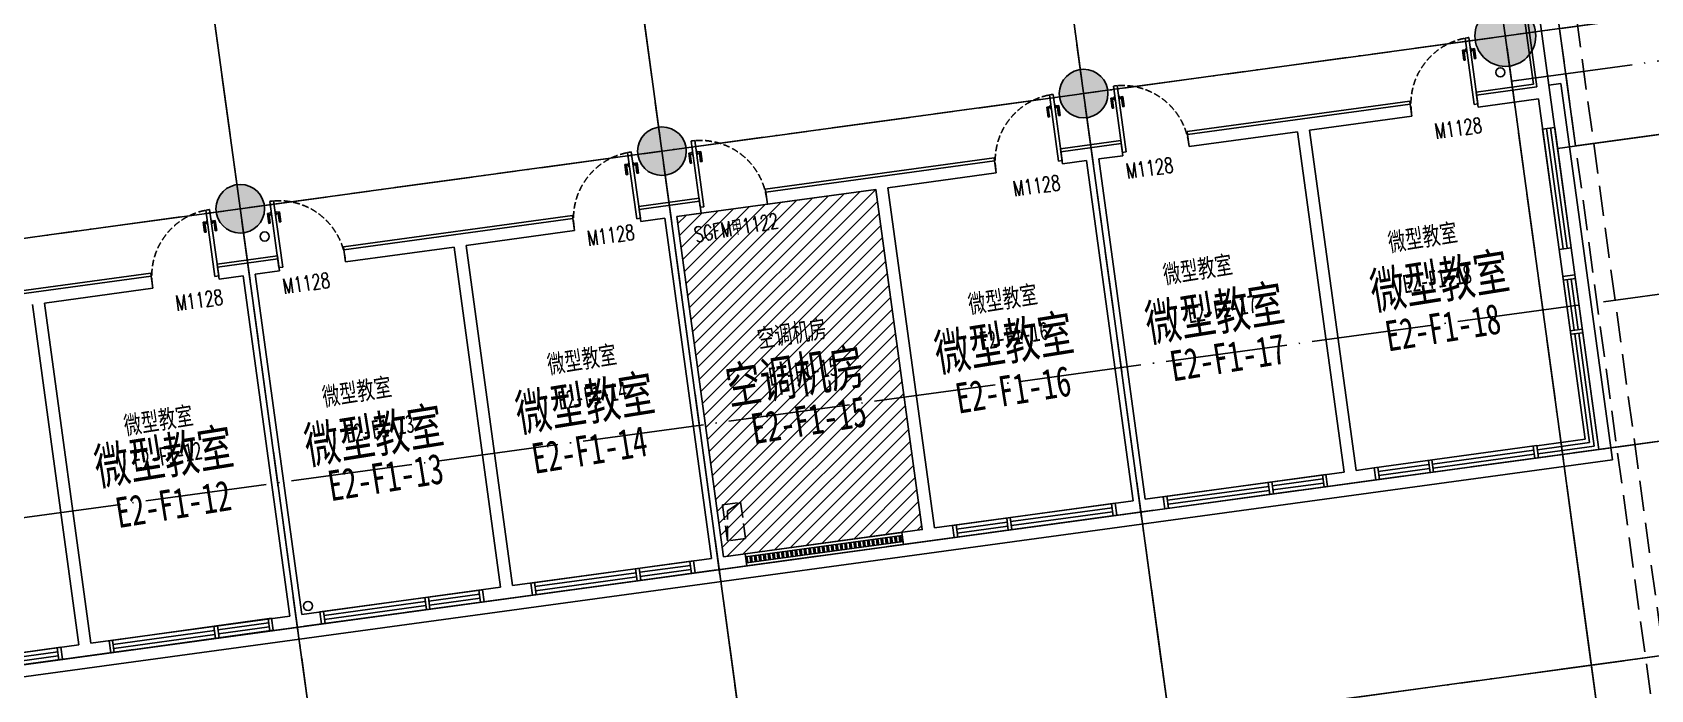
# Model space of a CAD drawing. Header units: millimetres. Extents: x 347599 to 1495443, y -100002 to 152717.
# Drawn here: x 1379828 to 1406442, y 120326 to 131142 of the extents above; entities that cross this region are included whole.
import ezdxf
from ezdxf.enums import TextEntityAlignment as Align

# ---------------------------------------------------------------- set-up
doc = ezdxf.new("R2010")
doc.units = ezdxf.units.MM
doc.header["$LTSCALE"] = 1000
doc.header["$PDMODE"] = 1
for name, pattern in [('DASH', [0.35, 0.25, -0.1]), ('E-RG-1F$0$$0$DOTE', [2.42, 2, -0.2, 0.02, -0.2]), ('XRE2$0$HIDDEN', [0.375, 0.25, -0.125]), ('管井留洞1F$0$DASH', [0.35, 0.25, -0.1])]:
    doc.linetypes.add(name, pattern=pattern)
doc.layers.get('0').update_dxf_attribs({"linetype": 'CONTINUOUS'})
doc.layers.get('Defpoints').update_dxf_attribs({"linetype": 'CONTINUOUS'})
for name, color, linetype in [('A-------', 18, 'CONTINUOUS'), ('A-SYMB-DOOR', 13, 'CONTINUOUS'), ('A-SYMB-DOOR1', 4, 'CONTINUOUS'), ('A-设备', 253, 'CONTINUOUS'), ('A—墙体', 7, 'CONTINUOUS'), ('A—楼梯、电梯、栏杆', 50, 'CONTINUOUS'), ('A—设备管丼、主管符号', 50, 'CONTINUOUS'), ('A—轴线、尺寸', 1, 'CONTINUOUS'), ('A—门窗', 135, 'CONTINUOUS'), ('E-RG-1F$0$A-SYMB', 4, 'CONTINUOUS'), ('E2-RI-1F$0$A-DETL-MBND', 5, 'CONTINUOUS'), ('E2-RI-1F$0$A-ROOF-DRAN', 175, 'CONTINUOUS'), ('E2-RI-1F$0$A-WALL', 7, 'CONTINUOUS'), ('gps-雨水立管1', 1, 'CONTINUOUS'), ('I—平面—文字', 40, 'CONTINUOUS'), ('I—平面—文字（放大1：100）', 40, 'XRE2$0$HIDDEN'), ('I—平面—装饰面层线', 192, 'CONTINUOUS'), ('I—平面—踏步', 80, 'CONTINUOUS'), ('I—平面—门', 22, 'CONTINUOUS'), ('轴线100', 1, 'CONTINUOUS')]:
    doc.layers.add(name, color=color, linetype=linetype)
doc.layers.add('E2-RI-1F$0$$0$A-GLAZ', color=6, linetype='CONTINUOUS', lineweight=9)
doc.styles.add('ARIAL', font='simhei.ttf', dxfattribs={"width": 0.9})
doc.styles.add('ECADI-TXT', font='simplex.shx', dxfattribs={"bigfont": 'hztxt.shx'})
doc.styles.add('XD2008', font='simhei.ttf', dxfattribs={"width": 0.7})
doc.dimstyles.new('200', dxfattribs={"dimscale": 200, "dimtxt": 2.5, "dimasz": 2, "dimexe": 1, "dimexo": 1, "dimgap": 0.8, "dimtad": 1, "dimdec": 0, "dimdsep": 46, "dimtxsty": 'ARIAL', "dimblk1": 'ARCHTICK', "dimblk2": 'ARCHTICK', "dimsah": 1, "dimcen": -0.9, "dimdle": 1, "dimclrd": 256, "dimclre": 256, "dimclrt": 40, "dimaunit": 1, "dimadec": 0, "dimazin": 0, "dimtfac": 0.35, "dimtdec": 0, "dimtix": 1, "dimtmove": 2, "dimatfit": 3, "dimldrblk": 'ARCHTICK', "dimfxl": 0, "dimtvp": 0.8, "dimtolj": 1, "dimtzin": 0, "dimarcsym": 0})
doc.dimstyles.new('副本 100', dxfattribs={"dimscale": 100, "dimtxt": 2.5, "dimasz": 2, "dimexe": 1, "dimexo": 1, "dimgap": 0.8, "dimtad": 1, "dimdec": 0, "dimdsep": 46, "dimtxsty": 'ARIAL', "dimblk1": 'ARCHTICK', "dimblk2": 'ARCHTICK', "dimsah": 1, "dimcen": -0.9, "dimdle": 1, "dimclrd": 256, "dimclre": 256, "dimclrt": 40, "dimaunit": 1, "dimadec": 0, "dimazin": 0, "dimtfac": 0.35, "dimtdec": 0, "dimtix": 1, "dimtmove": 2, "dimatfit": 3, "dimldrblk": 'ARCHTICK', "dimfxl": 0, "dimtvp": 0.8, "dimtolj": 1, "dimtzin": 0, "dimarcsym": 0})

# ---------------------------------------------------------------- blocks, each defined once
blk = doc.blocks.new('E2-RI-1F$0$DOOR1000')
at = {"layer": 'I—平面—门'}
for p, q in [((0, 1000), (56, 1000)), ((0, 0), (0, 1000)), ((56, 0), (56, 1000)), ((-62, 826), (-40, 804)), ((-62, 826), (-62, 674)), ((-8, 826), (-62, 826)), ((-40, 804), (-40, 674)), ((-8, 804), (-40, 804)), ((-8, 845), (-8, 784)), ((1, 845), (-8, 845)), ((1, 784), (-8, 784)), ((56, 845), (65, 845)), ((56, 784), (65, 784)), ((65, 845), (65, 784)), ((65, 826), (120, 826)), ((65, 804), (98, 804)), ((120, 826), (98, 804)), ((98, 804), (98, 674)), ((120, 826), (120, 674)), ((-40, 674), (-62, 674)), ((98, 674), (120, 674)), ((0, 0), (56, 0))]:
    blk.add_line(p, q, dxfattribs=at)
at = {"layer": 'I—平面—门', "color": 8, "linetype": 'DASH', "ltscale": 0.4}
blk.add_arc((0, 0), 1000, 0, 90, dxfattribs=at)
blk = doc.blocks.new('E2-RI-1F$0$窗2')
at = {"layer": 'A—门窗'}
for p, q in [((10775124, -7633207), (10772424, -7633207)), ((10772484, -7633407), (10772484, -7633207)), ((10774164, -7633274), (10772484, -7633274)), ((10774164, -7633341), (10772484, -7633341)), ((10774164, -7633407), (10774164, -7633207)), ((10774224, -7633407), (10774224, -7633207)), ((10775064, -7633274), (10774224, -7633274)), ((10775064, -7633341), (10774224, -7633341)), ((10775064, -7633407), (10775064, -7633207)), ((10775124, -7633407), (10772424, -7633407))]:
    blk.add_line(p, q, dxfattribs=at)
at = {"layer": 'E2-RI-1F$0$A-WALL'}
for p, q in [((10772424, -7633407), (10772424, -7633207)), ((10775124, -7633407), (10775124, -7633207))]:
    blk.add_line(p, q, dxfattribs=at)
blk = doc.blocks.new('E2-RI-1F$0$A$C742E5365')
at = {"layer": 'A—门窗', "linetype": 'Continuous'}
h = blk.add_hatch(dxfattribs=at)
h.set_pattern_fill('ANSI32', color=256, scale=200, angle=217.2167, style=0)
h.set_pattern_definition([(90, (10821023.91, -7633407.14), (-75, 1e-14), []), (90, (10821048.91, -7633382.14), (-75, 1e-14), [])])
h.paths.add_polyline_path([(-460, -50), (-3060, -50), (-3060, -150), (-460, -150)])
at = {"layer": 'A—门窗'}
for p, q in [((-3060, 0), (-460, 0)), ((-3060, -200), (-3060, 0)), ((-460, -200), (-460, 0)), ((-3060, -50), (-460, -50)), ((-460, -150), (-3060, -150)), ((-460, -200), (-3060, -200))]:
    blk.add_line(p, q, dxfattribs=at)
blk = doc.blocks.new('E2-RI-1F$0$AQE')
at = {"layer": 'gps-雨水立管1', "color": 1}
for centre in [(11767962, -6089364), (11747639, -6092065)]:
    blk.add_circle(centre, 75, dxfattribs=at)
blk = doc.blocks.new('_ArchTick')
at = {"color": 0, "linetype": 'ByBlock', "const_width": 0.4}
blk.add_lwpolyline([(-0.5, -0.5), (0.5, 0.5)], dxfattribs=at)
blk = doc.blocks.new('*D245')
at = {"layer": 'A—轴线、尺寸', "linetype": 'ByBlock', "lineweight": -2}
for p, q in [((1311465, 135035), (1415893, 149309)), ((1416467, 143634), (1415668, 149480)), ((1312544, 128617), (1311636, 135260))]:
    blk.add_line(p, q, dxfattribs=at)
at = {"layer": 'Defpoints', "color": 0, "linetype": 'ByBlock'}
for p in [(1415695, 149282), (1416494, 143435), (1312571, 128419, 0)]:
    blk.add_point(p, dxfattribs=at)
at = {"layer": 'A—轴线、尺寸', "linetype": 'ByBlock', "lineweight": -2, "xscale": 400, "yscale": 400, "zscale": 400}
for p, rotation in [((1415695, 149282), 7.783339566187075), ((1311663, 135062), 187.7833395661871)]:
    blk.add_blockref('_ArchTick', p, dxfattribs=dict(at, rotation=rotation))
at = {"layer": 'A—轴线、尺寸', "color": 40, "linetype": 'ByBlock', "insert": (1363623, 142581), "char_height": 500, "attachment_point": 5, "rotation": 7.7833, "style": 'ARIAL'}
blk.add_mtext('\\A1;105000', dxfattribs=at)
blk = doc.blocks.new('*D301')
at = {"layer": 'A—轴线、尺寸', "linetype": 'ByBlock', "lineweight": -2}
for p, q in [((1405180, 122833), (1405857, 117879)), ((1398245, 121885), (1398922, 116931)), ((1398697, 117103), (1406028, 118105))]:
    blk.add_line(p, q, dxfattribs=at)
at = {"layer": 'Defpoints', "color": 0, "linetype": 'ByBlock'}
for p in [(1405153, 123032), (1398218, 122084), (1405830, 118078)]:
    blk.add_point(p, dxfattribs=at)
at = {"layer": 'A—轴线、尺寸', "linetype": 'ByBlock', "lineweight": -2, "xscale": 400, "yscale": 400, "zscale": 400}
for p, rotation in [((1405830, 118078), 7.783339566187075), ((1398895, 117130), 187.7833395661871)]:
    blk.add_blockref('_ArchTick', p, dxfattribs=dict(at, rotation=rotation))
at = {"layer": 'A—轴线、尺寸', "color": 40, "linetype": 'ByBlock', "insert": (1402307, 118013), "char_height": 500, "attachment_point": 5, "rotation": 7.7833, "style": 'ARIAL'}
blk.add_mtext('\\A1;7000', dxfattribs=at)
blk = doc.blocks.new('*D302')
at = {"layer": 'A—轴线、尺寸', "linetype": 'ByBlock', "lineweight": -2}
for p, q in [((1412117, 123775), (1412792, 118834)), ((1405180, 122833), (1405856, 117886)), ((1405631, 118057), (1412963, 119059))]:
    blk.add_line(p, q, dxfattribs=at)
at = {"layer": 'Defpoints', "color": 0, "linetype": 'ByBlock'}
for p in [(1412090, 123973), (1405153, 123032), (1412765, 119032)]:
    blk.add_point(p, dxfattribs=at)
at = {"layer": 'A—轴线、尺寸', "linetype": 'ByBlock', "lineweight": -2, "xscale": 400, "yscale": 400, "zscale": 400}
for p, rotation in [((1412765, 119032), 7.783339566187075), ((1405829, 118084), 187.7833395661871)]:
    blk.add_blockref('_ArchTick', p, dxfattribs=dict(at, rotation=rotation))
at = {"layer": 'A—轴线、尺寸', "color": 40, "linetype": 'ByBlock', "insert": (1409241, 118967), "char_height": 500, "attachment_point": 5, "rotation": 7.7833, "style": 'ARIAL'}
blk.add_mtext('\\A1;7000', dxfattribs=at)
blk = doc.blocks.new('*D303')
at = {"layer": 'A—轴线、尺寸', "linetype": 'ByBlock', "lineweight": -2}
for p, q in [((1398245, 121885), (1398922, 116931)), ((1391309, 120937), (1391986, 115983)), ((1391761, 116155), (1399093, 117157))]:
    blk.add_line(p, q, dxfattribs=at)
at = {"layer": 'Defpoints', "color": 0, "linetype": 'ByBlock'}
for p in [(1398218, 122084), (1391282, 121136), (1398895, 117130)]:
    blk.add_point(p, dxfattribs=at)
at = {"layer": 'A—轴线、尺寸', "linetype": 'ByBlock', "lineweight": -2, "xscale": 400, "yscale": 400, "zscale": 400}
for p, rotation in [((1398895, 117130), 7.783339566187075), ((1391959, 116182), 187.7833395661871)]:
    blk.add_blockref('_ArchTick', p, dxfattribs=dict(at, rotation=rotation))
at = {"layer": 'A—轴线、尺寸', "color": 40, "linetype": 'ByBlock', "insert": (1395371, 117065), "char_height": 500, "attachment_point": 5, "rotation": 7.7833, "style": 'ARIAL'}
blk.add_mtext('\\A1;7000', dxfattribs=at)
blk = doc.blocks.new('*D304')
at = {"layer": 'A—轴线、尺寸', "linetype": 'ByBlock', "lineweight": -2}
for p, q in [((1412136, 123634), (1412928, 117837)), ((1343348, 108528), (1413099, 118062)), ((1342781, 114154), (1343573, 108357))]:
    blk.add_line(p, q, dxfattribs=at)
at = {"layer": 'Defpoints', "color": 0, "linetype": 'ByBlock'}
for p in [(1412109, 123832), (1412901, 118035), (1342754, 114352)]:
    blk.add_point(p, dxfattribs=at)
at = {"layer": 'A—轴线、尺寸', "linetype": 'ByBlock', "lineweight": -2, "xscale": 400, "yscale": 400, "zscale": 400}
for p, rotation in [((1412901, 118035), 7.783339566187075), ((1343546, 108555), 187.7833395661871)]:
    blk.add_blockref('_ArchTick', p, dxfattribs=dict(at, rotation=rotation))
at = {"layer": 'A—轴线、尺寸', "color": 40, "linetype": 'ByBlock', "insert": (1378168, 113704), "char_height": 500, "attachment_point": 5, "rotation": 7.7833, "style": 'ARIAL'}
blk.add_mtext('\\A1;70000', dxfattribs=at)
blk = doc.blocks.new('*D306')
at = {"layer": 'A—轴线、尺寸', "linetype": 'ByBlock', "lineweight": -2}
for p, q in [((1391309, 120937), (1391986, 115983)), ((1384374, 119989), (1385051, 115035)), ((1384826, 115207), (1392157, 116209))]:
    blk.add_line(p, q, dxfattribs=at)
at = {"layer": 'Defpoints', "color": 0, "linetype": 'ByBlock'}
for p in [(1391282, 121136), (1384347, 120188), (1391959, 116182)]:
    blk.add_point(p, dxfattribs=at)
at = {"layer": 'A—轴线、尺寸', "linetype": 'ByBlock', "lineweight": -2, "xscale": 400, "yscale": 400, "zscale": 400}
for p, rotation in [((1391959, 116182), 7.783339566187075), ((1385024, 115234), 187.7833395661871)]:
    blk.add_blockref('_ArchTick', p, dxfattribs=dict(at, rotation=rotation))
at = {"layer": 'A—轴线、尺寸', "color": 40, "linetype": 'ByBlock', "insert": (1388436, 116117), "char_height": 500, "attachment_point": 5, "rotation": 7.7833, "style": 'ARIAL'}
blk.add_mtext('\\A1;7000', dxfattribs=at)
blk = doc.blocks.new('E-RG-1F$0$十字坐标点')
at = {"layer": 'E-RG-1F$0$A-SYMB'}
for points in [[(-98, 284), (98, -284)], [(-284, -98), (284, 98)]]:
    blk.add_lwpolyline(points, dxfattribs=at)
blk = doc.blocks.new('ECADI-TAG-DOOR')
blk = doc.blocks.new('*D510')
at = {"layer": 'Defpoints', "color": 0, "linetype": 'Continuous'}
for p in [(1412145, 131431), (1413270, 125328), (1404454, 124123)]:
    blk.add_point(p, dxfattribs=at)
at = {"layer": '轴线100', "linetype": 'Continuous', "lineweight": -2}
for p, q in [((1412244, 131445), (1412529, 131484)), ((1412417, 131569), (1413284, 125229)), ((1404553, 124136), (1413369, 125341))]:
    blk.add_line(p, q, dxfattribs=at)
at = {"layer": '轴线100', "linetype": 'Continuous', "lineweight": -2, "xscale": 200, "yscale": 200, "zscale": 200}
for p, rotation in [((1412430, 131470), 97.78333952134871), ((1413270, 125328), 277.7833395213487)]:
    blk.add_blockref('_ArchTick', p, dxfattribs=dict(at, rotation=rotation))
at = {"layer": '轴线100', "color": 40, "linetype": 'Continuous', "insert": (1413080, 128431), "char_height": 300, "attachment_point": 5, "rotation": 277.7833, "style": 'ARIAL'}
blk.add_mtext('\\A1;6200', dxfattribs=at)
blk = doc.blocks.new('*D511')
at = {"layer": 'Defpoints', "color": 0, "linetype": 'Continuous'}
for p in [(1410669, 141828), (1414735, 121996), (1404873, 120648)]:
    blk.add_point(p, dxfattribs=at)
at = {"layer": '轴线100', "linetype": 'Continuous', "lineweight": -2}
for p, q in [((1410768, 141841), (1412098, 142023)), ((1411986, 142109), (1414748, 121896)), ((1404972, 120661), (1414834, 122009))]:
    blk.add_line(p, q, dxfattribs=at)
at = {"layer": '轴线100', "linetype": 'Continuous', "lineweight": -2, "xscale": 200, "yscale": 200, "zscale": 200}
for p, rotation in [((1411999, 142009), 97.78333952134871), ((1414735, 121996), 277.7833395213487)]:
    blk.add_blockref('_ArchTick', p, dxfattribs=dict(at, rotation=rotation))
at = {"layer": '轴线100', "color": 40, "linetype": 'Continuous', "insert": (1413597, 132034), "char_height": 300, "attachment_point": 5, "rotation": 277.7833, "style": 'ARIAL'}
blk.add_mtext('\\A1;20200', dxfattribs=at)
blk = doc.blocks.new('*D547')
at = {"layer": 'Defpoints', "color": 0, "linetype": 'Continuous'}
for p in [(1405153, 123032), (1398218, 122084), (1405830, 118078)]:
    blk.add_point(p, dxfattribs=at)
at = {"layer": '轴线100', "linetype": 'Continuous', "lineweight": -2}
for p, q in [((1405167, 122932), (1405844, 117979)), ((1398231, 121984), (1398908, 117031)), ((1398796, 117116), (1405929, 118091))]:
    blk.add_line(p, q, dxfattribs=at)
at = {"layer": '轴线100', "linetype": 'Continuous', "lineweight": -2, "xscale": 200, "yscale": 200, "zscale": 200}
for p, rotation in [((1405830, 118078), 7.783339565677779), ((1398895, 117130), 187.7833395656778)]:
    blk.add_blockref('_ArchTick', p, dxfattribs=dict(at, rotation=rotation))
at = {"layer": '轴线100', "color": 40, "linetype": 'Continuous', "insert": (1402331, 117833), "char_height": 300, "attachment_point": 5, "rotation": 7.7833, "style": 'ARIAL'}
blk.add_mtext('\\A1;7000', dxfattribs=at)
blk = doc.blocks.new('*D548')
at = {"layer": 'Defpoints', "color": 0, "linetype": 'Continuous'}
for p in [(1398218, 122084), (1391282, 121136), (1398895, 117130)]:
    blk.add_point(p, dxfattribs=at)
at = {"layer": '轴线100', "linetype": 'Continuous', "lineweight": -2}
for p, q in [((1398231, 121984), (1398908, 117031)), ((1391296, 121036), (1391973, 116083)), ((1391860, 116168), (1398994, 117143))]:
    blk.add_line(p, q, dxfattribs=at)
at = {"layer": '轴线100', "linetype": 'Continuous', "lineweight": -2, "xscale": 200, "yscale": 200, "zscale": 200}
for p, rotation in [((1398895, 117130), 7.783339565677779), ((1391959, 116182), 187.7833395656778)]:
    blk.add_blockref('_ArchTick', p, dxfattribs=dict(at, rotation=rotation))
at = {"layer": '轴线100', "color": 40, "linetype": 'Continuous', "insert": (1395396, 116885), "char_height": 300, "attachment_point": 5, "rotation": 7.7833, "style": 'ARIAL'}
blk.add_mtext('\\A1;7000', dxfattribs=at)
blk = doc.blocks.new('*D550')
at = {"layer": 'Defpoints', "color": 0, "linetype": 'Continuous'}
for p in [(1391282, 121136), (1384347, 120188), (1391959, 116182)]:
    blk.add_point(p, dxfattribs=at)
at = {"layer": '轴线100', "linetype": 'Continuous', "lineweight": -2}
for p, q in [((1391296, 121036), (1391973, 116083)), ((1384360, 120088), (1385037, 115135)), ((1384925, 115220), (1392058, 116195))]:
    blk.add_line(p, q, dxfattribs=at)
at = {"layer": '轴线100', "linetype": 'Continuous', "lineweight": -2, "xscale": 200, "yscale": 200, "zscale": 200}
for p, rotation in [((1391959, 116182), 7.783339565677779), ((1385024, 115234), 187.7833395656778)]:
    blk.add_blockref('_ArchTick', p, dxfattribs=dict(at, rotation=rotation))
at = {"layer": '轴线100', "color": 40, "linetype": 'Continuous', "insert": (1388460, 115937), "char_height": 300, "attachment_point": 5, "rotation": 7.7833, "style": 'ARIAL'}
blk.add_mtext('\\A1;7000', dxfattribs=at)

msp = doc.modelspace()

# ---------------------------------------------------------------- hatches: boundary and pattern name
at = {"layer": 'A-------'}
h = msp.add_hatch(color=256, dxfattribs=at)
edge = h.paths.add_edge_path()
edge.add_arc((1404052.4, 131082.6), 500, 0, 360)
h = msp.add_hatch(color=256, dxfattribs=at)
edge = h.paths.add_edge_path()
edge.add_arc((1397117.2, 130134.6), 400, 0, 360)
h = msp.add_hatch(color=256, dxfattribs=at)
edge = h.paths.add_edge_path()
edge.add_arc((1390181.6, 129186.6), 400, 0, 360)
h = msp.add_hatch(color=256, dxfattribs=at)
edge = h.paths.add_edge_path()
edge.add_arc((1383246.1, 128238.6), 400, 0, 360)
at = {"layer": 'A-设备'}
h = msp.add_hatch(dxfattribs=at)
h.set_pattern_fill('ANSI31', color=253, scale=50, style=0)
h.set_pattern_definition([(45, (1000000, 0), (-112.2532, 112.2532), [])])
h.paths.add_polyline_path([(1390429.3, 128110.2), (1393698.9, 128557.2), (1394464.1, 122959.2), (1391194.5, 122512.3)])

# ---------------------------------------------------------------- linework, layer by layer
for centre, radius in [((1404052.4, 131082.6, 0), 500), ((1397117.2, 130134.6, 0), 400), ((1390181.6, 129186.6, 0), 400), ((1383246.1, 128238.6, 0), 400)]:
    msp.add_circle(centre, radius)
at = {"layer": 'A-设备', "color": 253}
msp.add_lwpolyline([(1390429.3, 128110.2), (1393698.9, 128557.2), (1394464.1, 122959.2), (1391194.5, 122512.3)], close=True, dxfattribs=at)
at = {"layer": 'A—墙体'}
for p, q in [((1404394.4, 131533.1), (1404570.4, 130245.1)), ((1404592.6, 131560.2), (1404768.6, 130272.1)), ((1403579.7, 130109.6), (1404570.4, 130245.1)), ((1405588, 124277.9), (1404768.6, 130272.2)), ((1398823.9, 129459.6), (1402489.8, 129960.7)), ((1402489.8, 129960.7), (1402516.9, 129762.6)), ((1403579.7, 130109.6), (1403606.8, 129911.6)), ((1403606.8, 129911.6), (1404597.6, 130047)), ((1405362.8, 124448.9), (1404597.6, 130047)), ((1402516.9, 129762.6), (1400832.6, 129532.3)), ((1398823.9, 129459.6), (1398851, 129261.4)), ((1398851, 129261.4), (1400634.4, 129505.2)), ((1400634.4, 129505.3), (1401399.6, 123907.2)), ((1400832.6, 129532.4), (1401597.8, 123934.3)), ((1404665.4, 129551.6), (1404863.4, 129578.7)), ((1396743.3, 129175.2), (1397734.1, 129310.6)), ((1396743.3, 129175.2), (1396770.4, 128977)), ((1397364.8, 129058.3), (1397761.1, 129112.5)), ((1397734.1, 129310.6), (1397761.1, 129112.5)), ((1391888.4, 128511.5), (1395653.4, 129026.1)), ((1393897.1, 128584.2), (1395680.5, 128828)), ((1395653.4, 129026.1), (1395680.5, 128828)), ((1397166.7, 129031.2), (1396770.4, 128977)), ((1397166.7, 129031.3), (1397931.9, 123433.2)), ((1397364.8, 129058.4), (1398130, 123460.3)), ((1391915.5, 128313.4), (1393698.9, 128557.1)), ((1393698.9, 128557.2), (1394464.1, 122959.2)), ((1393897.1, 128584.2), (1394662.3, 122986.3)), ((1389807.8, 128227.1), (1390798.6, 128362.5)), ((1390798.6, 128362.5), (1390825.6, 128164.4)), ((1391888.4, 128511.5), (1391915.5, 128313.4)), ((1384952.9, 127563.4), (1388717.9, 128078.1)), ((1388717.9, 128078.1), (1388745, 127879.9)), ((1389807.8, 128227.1), (1389834.9, 128029)), ((1390231.2, 128083.1), (1389834.9, 128029)), ((1390231.2, 128083.2), (1390996.4, 122485.2)), ((1390429.3, 128110.2), (1390825.6, 128164.4)), ((1390429.3, 128110.3), (1391194.5, 122512.3)), ((1386961.6, 127636.1), (1388745, 127879.9)), ((1384952.9, 127563.4), (1384980, 127365.3)), ((1384980, 127365.3), (1386763.4, 127609)), ((1386763.4, 127609.2), (1387528.6, 122011.2)), ((1386961.6, 127636.1), (1387726.8, 122038.3)), ((1404936.1, 127570), (1405134.3, 127597.1)), ((1382872.3, 127279), (1383863.1, 127414.5)), ((1382872.3, 127279), (1382899.4, 127080.9)), ((1383493.8, 127162.1), (1383890.1, 127216.3)), ((1383863.1, 127414.5), (1383890.1, 127216.3)), ((1378017.4, 126615.6), (1381782.4, 127130.2)), ((1381782.4, 127130.2), (1381809.5, 126932)), ((1383295.7, 127135.1), (1382899.4, 127080.9)), ((1383295.7, 127135.2), (1384060.9, 121537.2)), ((1383493.8, 127162.3), (1384259, 121564.3)), ((1404997.2, 127124.1), (1405195.4, 127151.1)), ((1380026.1, 126688.3), (1381809.5, 126932)), ((1380026.1, 126688.3), (1380791.3, 121090.3)), ((1379827.9, 126661.2), (1380593.1, 121063.2)), ((1356049, 117506.3), (1405588, 124277.9)), ((1398130, 123460.3), (1401399.6, 123907.2)), ((1401597.8, 123934.3), (1401895, 123974.9)), ((1394662.3, 122986.3), (1397931.9, 123433.2)), ((1391194.5, 122512.3), (1394464.1, 122959.2)), ((1387726.8, 122038.3), (1390996.4, 122485.2)), ((1384259, 121564.3), (1387528.6, 122011.2)), ((1380791.3, 121090.3), (1384060.9, 121537.2)), ((1377323.5, 120616.3), (1380593.1, 121063.2))]:
    msp.add_line(p, q, dxfattribs=at)
at = {"layer": 'A—楼梯、电梯、栏杆', "linetype": 'DASH', "ltscale": 2}
for p, q in [((1403515.1, 143876.8), (1406777.7, 119999.5)), ((1406439.8, 120256.2), (1403258.5, 143539))]:
    msp.add_line(p, q, dxfattribs=at)
at = {"layer": 'A—楼梯、电梯、栏杆'}
msp.add_line((1418782.1, 131128.8), (1404910.7, 129232.9), dxfattribs=at)
at = {"layer": 'A—设备管丼、主管符号', "linetype": '管井留洞1F$0$DASH'}
msp.add_lwpolyline([(1391178.5, 123368.1), (1391475.7, 123408.8), (1391557.1, 122814.3), (1391259.9, 122773.7)], close=True, dxfattribs=at)
msp.add_lwpolyline([(1391259.9, 122773.7), (1391259.9, 123266.5), (1391475.7, 123408.8)], dxfattribs=at)
at = {"layer": 'A—轴线、尺寸', "linetype": 'E-RG-1F$0$$0$DOTE'}
for p, q in [((1401648.7, 148669.9), (1406141.8, 115798.8)), ((1394713.2, 147721.9), (1399206.2, 114850.8)), ((1387777.7, 146773.9), (1392270.7, 113902.8)), ((1380842.2, 145825.9), (1385335.2, 112954.8)), ((1425422.6, 134003.6), (1337818.5, 122029.3)), ((1404154.2, 130339.5), (1425505.9, 133257)), ((1426334.3, 127113.6), (1335638.8, 114716.7)), ((1426874.3, 123654.9), (1310482, 107745.6))]:
    msp.add_line(p, q, dxfattribs=at)
at = {"layer": 'A—门窗'}
for p, q in [((1404665.4, 129551.6), (1404936.2, 127570)), ((1404731.4, 129560.7), (1405002.2, 127579.1)), ((1404797.5, 129569.7), (1405068.3, 127588.1)), ((1404863.5, 129578.7), (1405134.3, 127597.1)), ((1404997.2, 127124.1), (1405362.8, 124448.8)), ((1405005.3, 127064.6), (1405203.5, 127091.7)), ((1405071.4, 127073.6), (1405185.1, 126241.4)), ((1405137.4, 127082.7), (1405251.2, 126250.4)), ((1405195.4, 127151.1), (1405560.9, 124476)), ((1405119, 126232.3), (1405317.2, 126259.4)), ((1405127.2, 126172.9), (1405325.3, 126200)), ((1405193.2, 126181.9), (1405437.9, 124391.8)), ((1405259.3, 126191), (1405513, 124334.8)), ((1405362.8, 124448.8), (1404570.2, 124340.5)), ((1405437.9, 124391.8), (1404579.5, 124274.5)), ((1405513, 124334.8), (1404588.5, 124208.4))]:
    msp.add_line(p, q, dxfattribs=at)
at = {"layer": 'E2-RI-1F$0$A-DETL-MBND'}
for p, q in [((1404768.6, 130272.2), (1404966.8, 130299.2)), ((1405813.3, 124106.8), (1404966.8, 130299.2)), ((1342343.8, 115431.1), (1405813.3, 124106.8))]:
    msp.add_line(p, q, dxfattribs=at)
at = {"layer": 'E2-RI-1F$0$A-ROOF-DRAN'}
msp.add_circle((1384362.3, 121704.1), 75, dxfattribs=at)
at = {"layer": 'I—平面—装饰面层线'}
for p, q in [((1404345.1, 131526.4), (1404514.4, 130287.6)), ((1403573, 130159), (1404514.4, 130287.6)), ((1403579.7, 130109.6), (1403573, 130159)), ((1398817.2, 129508.9), (1402483.1, 130010)), ((1402489.8, 129960.7), (1402483.1, 130010)), ((1396736.5, 129224.5), (1397727.3, 129359.9)), ((1397734.1, 129310.6), (1397727.3, 129359.9)), ((1398823.9, 129459.6), (1398817.2, 129508.9)), ((1396743.3, 129175.2), (1396736.5, 129224.5)), ((1391881.7, 128560.9), (1395646.7, 129075.5)), ((1395653.4, 129026.1), (1395646.7, 129075.5)), ((1391888.4, 128511.5), (1391881.7, 128560.9)), ((1389801, 128276.5), (1390791.8, 128411.9)), ((1390798.6, 128362.5), (1390791.8, 128411.9)), ((1384946.2, 127612.9), (1388711.1, 128127.6)), ((1388717.9, 128078.1), (1388711.1, 128127.6)), ((1389807.8, 128227.1), (1389801, 128276.5)), ((1384952.9, 127563.4), (1384946.2, 127612.9)), ((1382865.5, 127328.5), (1383857, 127464.1)), ((1382872.3, 127279), (1382865.5, 127328.5)), ((1383863.1, 127414.5), (1383857, 127464.1)), ((1371075.9, 125717), (1381775.6, 127179.6)), ((1381782.4, 127130.2), (1381775.6, 127179.6))]:
    msp.add_line(p, q, dxfattribs=at)
at = {"layer": 'I—平面—踏步'}
msp.add_lwpolyline([(1403555.7, 143579.6), (1418219.6, 145584), (1420169.9, 131318.5), (1405207.7, 129273.5), (1403257.8, 143538.9)], close=True, dxfattribs=at)
at = {"layer": '轴线100', "linetype": 'E-RG-1F$0$$0$DOTE'}
for p, q in [((1402113.8, 145267.6), (1406141.8, 115798.8)), ((1395178.3, 144319.6), (1399206.2, 114850.8)), ((1388242.8, 143371.6), (1392270.7, 113902.8)), ((1381307.3, 142423.6), (1385335.2, 112954.8)), ((1414146.2, 132462.2), (1337818.5, 122029.3)), ((1404154.2, 130339.5), (1414250.5, 131718.5)), ((1414843.5, 127963.1), (1335424.5, 117107.6)), ((1415057.9, 125572.2), (1335638.8, 114716.7)), ((1415597.9, 122113.5), (1310482, 107745.6))]:
    msp.add_line(p, q, dxfattribs=at)

# ---------------------------------------------------------------- block references
at = {"layer": 'A-SYMB-DOOR1'}
ref = msp.add_blockref('ECADI-TAG-DOOR', (1404012.6, 128807.3), dxfattribs=dict(at, xscale=100.0000000022703, yscale=100.0000000022704, zscale=100.0000000022704, rotation=7.999589584866729))
ref.add_attrib('门窗主编号1', 'M1128', dxfattribs={"layer": 'A-SYMB-DOOR', "height": 250, "rotation": 7.99959, "style": 'ECADI-TXT', "width": 0.7}).set_placement((1403683.5, 129496.6), align=Align.RIGHT)
ref = msp.add_blockref('ECADI-TAG-DOOR', (1398936.7, 128151), dxfattribs=dict(at, xscale=100.0000000022703, yscale=100.0000000022704, zscale=100.0000000022704, rotation=7.999589584866729))
ref.add_attrib('门窗主编号1', 'M1128', dxfattribs={"layer": 'A-SYMB-DOOR', "height": 250, "rotation": 7.99959, "style": 'ECADI-TXT', "width": 0.7}).set_placement((1398607.5, 128840.3), align=Align.RIGHT)
ref = msp.add_blockref('ECADI-TAG-DOOR', (1397077, 127859.5), dxfattribs=dict(at, xscale=100.0000000022703, yscale=100.0000000022704, zscale=100.0000000022704, rotation=7.999589584866729))
ref.add_attrib('门窗主编号1', 'M1128', dxfattribs={"layer": 'A-SYMB-DOOR', "height": 250, "rotation": 7.99959, "style": 'ECADI-TXT', "width": 0.7}).set_placement((1396747.9, 128548.8), align=Align.RIGHT)
ref = msp.add_blockref('ECADI-TAG-DOOR', (1392466.9, 127248.2), dxfattribs=dict(at, xscale=100.0000000022703, yscale=100.0000000022703, zscale=100.0000000022703, rotation=9.920821390384022))
ref.add_attrib('门窗主编号1', 'SGFM甲1122', dxfattribs={"layer": 'A-SYMB-DOOR', "height": 250, "rotation": 9.92082, "style": 'ECADI-TXT', "width": 0.7}).set_placement((1392114.8, 127926.1), align=Align.RIGHT)
ref = msp.add_blockref('ECADI-TAG-DOOR', (1390074.4, 127045.8), dxfattribs=dict(at, xscale=100.0000000022703, yscale=100.0000000022704, zscale=100.0000000022704, rotation=7.999589584866729))
ref.add_attrib('门窗主编号1', 'M1128', dxfattribs={"layer": 'A-SYMB-DOOR', "height": 250, "rotation": 7.99959, "style": 'ECADI-TXT', "width": 0.7}).set_placement((1389745.3, 127735.2), align=Align.RIGHT)
ref = msp.add_blockref('ECADI-TAG-DOOR', (1385065.6, 126254.9), dxfattribs=dict(at, xscale=100.0000000022703, yscale=100.0000000022704, zscale=100.0000000022704, rotation=7.999589584866729))
ref.add_attrib('门窗主编号1', 'M1128', dxfattribs={"layer": 'A-SYMB-DOOR', "height": 250, "rotation": 7.99959, "style": 'ECADI-TXT', "width": 0.7}).set_placement((1384736.5, 126944.2), align=Align.RIGHT)
ref = msp.add_blockref('ECADI-TAG-DOOR', (1383305.1, 125977), dxfattribs=dict(at, xscale=100.0000000022703, yscale=100.0000000022704, zscale=100.0000000022704, rotation=7.999589584866729))
ref.add_attrib('门窗主编号1', 'M1128', dxfattribs={"layer": 'A-SYMB-DOOR', "height": 250, "rotation": 7.99959, "style": 'ECADI-TXT', "width": 0.7}).set_placement((1382976, 126666.3), align=Align.RIGHT)
at = {"layer": 'A—门窗', "xscale": -1, "rotation": 7.782372185912473}
for p in [(11044156.9, 9145944.6), (11037221.7, 9144996.7)]:
    msp.add_blockref('E2-RI-1F$0$窗2', p, dxfattribs=at)
at = {"layer": 'A—门窗'}
for p, rotation in [((-10308395.8, 6227701.1), 7.782372185807924), ((-10318855.8, 6226170.3), 7.782904337168475), ((-10322266.8, 6225805.1), 7.782372185807924), ((-10343767.8, 6190617), 7.952119729554331), ((-10329202.3, 6224857.1), 7.782372185807924)]:
    msp.add_blockref('E2-RI-1F$0$窗2', p, dxfattribs=dict(at, rotation=rotation))
at = {"layer": 'Defpoints', "color": 1, "rotation": 348.7595810360926}
msp.add_blockref('E-RG-1F$0$十字坐标点', (1405467.9, 120728.9), dxfattribs=at)
at = {"layer": 'E2-RI-1F$0$$0$A-GLAZ', "xscale": -1, "rotation": 7.783339568229364}
msp.add_blockref('E2-RI-1F$0$A$C742E5365', (1391095.8, 122498.8), dxfattribs=at)
at = {"layer": 'gps-雨水立管1', "color": 1}
msp.add_blockref('E2-RI-1F$0$AQE', (-10363992, 6219847.8), dxfattribs=at)
at = {"layer": 'I—平面—门'}
for p, xscale, yscale, zscale, rotation in [((1403599.4, 129965.8), -1.099999999999999, 1.099999999999999, 1.1, 7.783712673088372), ((1397754.4, 129166.9), 1.099999999999999, 1.099999999999999, 1.099999999999999, 7.780473471119972), ((1396762.9, 129031.3), -1.099999999999999, 1.099999999999999, 1.1, 7.783712673088372), ((1390812.1, 128263.5), 1.099999283680928, 1.099999283680928, 1.099999283680928, 7.782966463811007), ((1389827.4, 128083.4), -1.099999999999999, 1.099999999999999, 1.1, 7.783712673088372), ((1383883.4, 127270.9), 1.099999999999999, 1.099999999999999, 1.099999999999999, 7.780473471119972), ((1382891.9, 127135.4), -1.099999999999999, 1.099999999999999, 1.1, 7.783712673088372)]:
    msp.add_blockref('E2-RI-1F$0$DOOR1000', p, dxfattribs=dict(at, xscale=xscale, yscale=yscale, zscale=zscale, rotation=rotation))

# ---------------------------------------------------------------- texts
at = {"layer": 'I—平面—文字', "linetype": 'ByBlock', "style": 'XD2008', "width": 0.7}
for s, height, p in [('微型教室', 600, (1401886.1, 126575.5, 0)), ('微型教室', 600, (1398186.5, 126045.7, 0)), ('微型教室', 600, (1394721.2, 125556.4, 0)), ('E2-F1-18', 500, (1402126.3, 125889.8)), ('E2-F1-17', 500, (1398586.8, 125396.7)), ('空调机房', 600, (1391287.5, 125010.2, 0)), ('E2-F1-16', 500, (1395059.4, 124866.2)), ('微型教室', 600, (1387830.6, 124565.9, 0)), ('E2-F1-15', 500, (1391697, 124364.5)), ('微型教室', 600, (1384358.1, 124034.7, 0)), ('微型教室', 600, (1380904.3, 123683.9, 0)), ('E2-F1-14', 500, (1388090.7, 123875.8)), ('E2-F1-13', 500, (1384738.5, 123426)), ('E2-F1-12', 500, (1381245.5, 122983.7))]:
    msp.add_text(s, height=height, rotation=9.15842, dxfattribs=at).set_placement(p)
at = {"layer": 'I—平面—文字（放大1：100）', "linetype": 'ByBlock', "style": 'XD2008', "width": 0.7}
for s, p in [('微型教室', (1402150, 127531.7)), ('微型教室', (1398450.4, 127002)), ('E2-F1-18', (1402390.2, 126846.1, 0)), ('微型教室', (1395245.1, 126512.7)), ('E2-F1-17', (1398850.7, 126352.9, 0)), ('空调机房', (1391776.8, 125949.1)), ('E2-F1-16', (1395427.3, 125909, 0)), ('微型教室', (1388322.1, 125522.2)), ('E2-F1-15', (1391960.9, 125320.7, 0)), ('微型教室', (1384622.1, 124990.9)), ('E2-F1-14', (1388495.6, 124929.5, 0)), ('微型教室', (1381358.9, 124518.9)), ('E2-F1-13', (1385002.4, 124382.3, 0)), ('E2-F1-12', (1381509.4, 123939.9, 0))]:
    msp.add_text(s, height=300, rotation=9.15842, dxfattribs=at).set_placement(p)

# ---------------------------------------------------------------- dimensions: what is measured, and where the dimension line sits
at = {"layer": 'A—轴线、尺寸', "linetype": 'ByBlock'}
for base, p1, p2, picture, middle in [((1415695.3, 149281.7), (1312570.9, 128418.9, 0), (1416494.4, 143435.4), '*D245', (1363623.2, 142580.8)), ((1412901.2, 118034.8), (1342753.7, 114352.1), (1412108.8, 123832.1), '*D304', (1378167.8, 113703.8)), ((1412765, 119032.2), (1405153.1, 123031.5), (1412089.7, 123973), '*D302', (1409241.3, 118967.2)), ((1405830.3, 118077.6), (1398217.6, 122083.5), (1405153.1, 123031.5), '*D301', (1402306.6, 118012.6)), ((1398894.8, 117129.6), (1391282.1, 121135.6), (1398217.6, 122083.5), '*D303', (1395371.1, 117064.6)), ((1391959.3, 116181.6), (1384346.6, 120187.6), (1391282.1, 121135.6), '*D306', (1388435.6, 116116.6))]:
    dim = msp.add_linear_dim(base=base, p1=p1, p2=p2, angle=7.78334, dimstyle='200', dxfattribs=at)
    dim.commit()
    dim.dimension.update_dxf_attribs({"geometry": picture, "text_midpoint": middle})
at = {"layer": '轴线100', "linetype": 'Continuous'}
for base, p1, p2, angle, picture, middle in [((1414734.8, 121995.5), (1410669, 141827.6), (1404872.8, 120647.5), 97.78334, '*D511', (1413596.5, 132033.9)), ((1413270, 125327.9), (1412144.5, 131431.3), (1404453.7, 124122.8), 97.78334, '*D510', (1413079.7, 128430.5)), ((1405830.3, 118077.6), (1398217.6, 122083.5), (1405153.1, 123031.5), 7.78334, '*D547', (1402331.1, 117833.2)), ((1398894.8, 117129.6), (1391282.1, 121135.6), (1398217.6, 122083.5), 7.78334, '*D548', (1395395.6, 116885.2)), ((1391959.3, 116181.6), (1384346.6, 120187.6), (1391282.1, 121135.6), 7.78334, '*D550', (1388460.1, 115937.2))]:
    dim = msp.add_linear_dim(base=base, p1=p1, p2=p2, angle=angle, dimstyle='副本 100', override={"dimtxt": 3}, dxfattribs=at)
    dim.commit()
    dim.dimension.update_dxf_attribs({"geometry": picture, "text_midpoint": middle})

doc.saveas('drawing.dxf')
